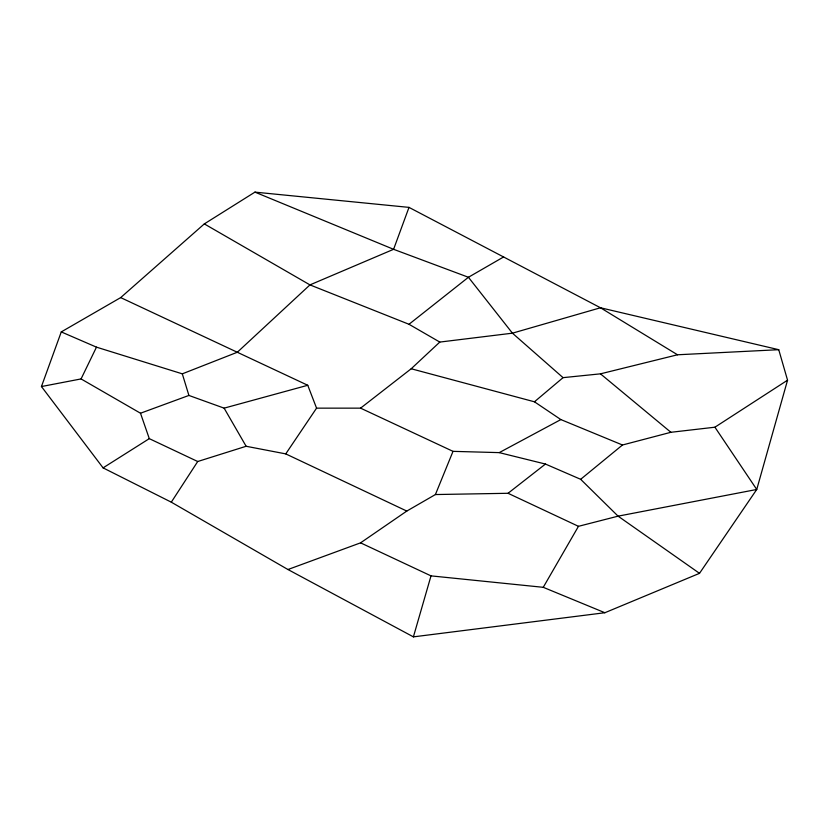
<?xml version="1.0" encoding="UTF-8"?>
<svg xmlns="http://www.w3.org/2000/svg" width="829" height="829" viewBox="0 0 829 829"><rect width="100%" height="100%" fill="white"/><g stroke="black" fill="none" stroke-linecap="round" stroke-linejoin="round"><path stroke-width="1.24" d="M787.55 380.19L756.742 489.473L699.51 573.336L604.88 612.724L413.402 636.869L287.953 569.523L171.302 502.177L103.076 467.867L41.45 386.542L61.263 331.911L120.682 297.601L204.317 223.903L254.938 192.131L408.998 207.385L600.476 307.766L677.511 354.781L778.742 349.693L787.55 380.19L714.919 427.204L670.899 432.292L622.486 444.997L580.663 479.307L545.451 464.053L499.234 452.624L453.017 451.349L360.574 408.148L316.564 408.148L285.746 453.888L246.13 446.271L197.716 461.515L171.302 502.177M413.402 636.869L431.007 575.875L543.254 587.315L604.88 612.724M408.998 207.385L393.588 249.311L309.963 284.896L237.332 352.242L182.307 373.838L96.475 347.154L61.263 331.911M287.953 569.523L360.574 542.84L406.801 511.068L435.412 494.55L453.017 451.349M41.45 386.542L81.066 378.926L96.475 347.154M543.254 587.315L578.466 526.322L618.082 516.156L756.742 489.473L714.919 427.204M360.574 408.148L411.194 368.76L439.805 342.076L512.436 333.175L600.476 307.766L778.742 349.693M411.194 368.76L534.446 401.796L563.057 377.651L600.476 373.838L677.511 354.781M204.317 223.903L309.963 284.896L408.998 324.284L468.426 277.269L503.638 256.938M435.412 494.55L508.042 493.286L545.451 464.053M103.076 467.867L149.293 438.645L197.716 461.515M499.234 452.624L560.86 419.578L622.486 444.997M81.066 378.926L140.495 413.225L188.908 395.443L224.12 408.148L307.756 385.278L316.564 408.148M254.938 192.131L393.588 249.311L468.426 277.269L512.436 333.175L563.057 377.651M120.682 297.601L307.756 385.278M508.042 493.286L578.466 526.322M360.574 542.84L431.007 575.875M285.746 453.888L406.801 511.068M408.998 324.284L439.805 342.076M534.446 401.796L560.86 419.578M699.51 573.336L618.082 516.156L580.663 479.307M600.476 373.838L670.899 432.292M224.12 408.148L246.13 446.271M140.495 413.225L149.293 438.645M182.307 373.838L188.908 395.443"/></g></svg>
